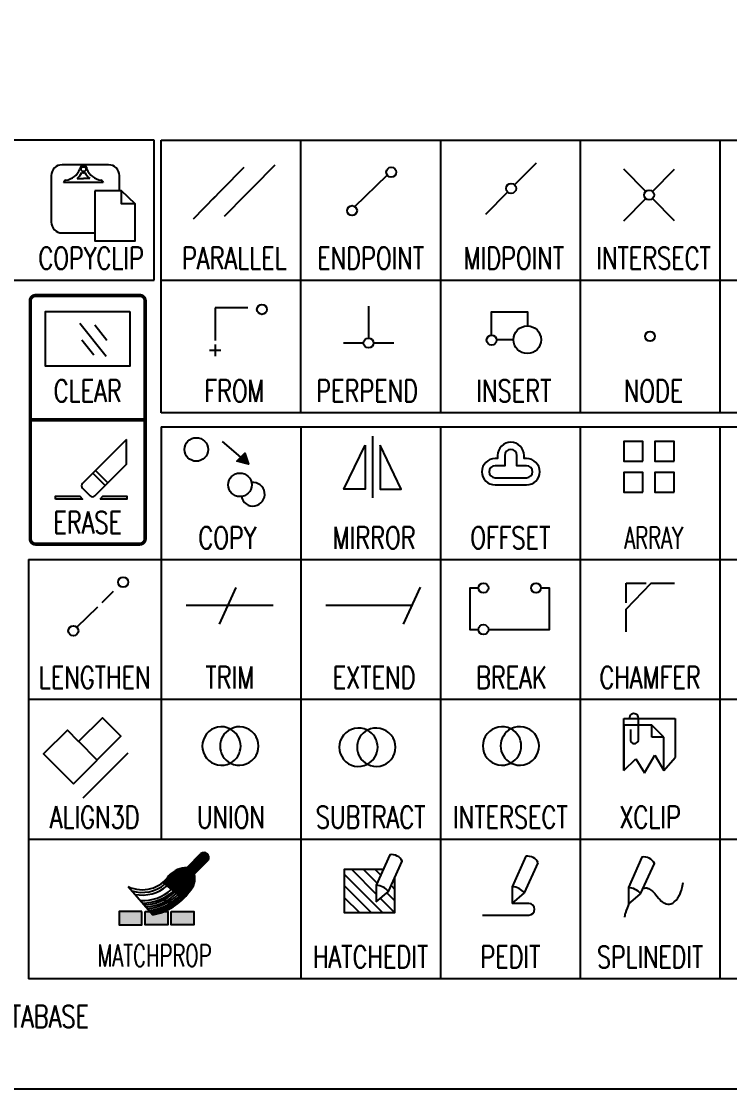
# Model space of a CAD drawing. Extents: x 1.7 to 12.8, y 1.1 to 13.1.
# Drawn here: x 7.445 to 9.483, y 1.067 to 4.138 of the extents above; entities that cross this region are included whole.
import ezdxf
from ezdxf.enums import TextEntityAlignment as Align

# ---------------------------------------------------------------- set-up
doc = ezdxf.new("R2010")
doc.units = 0
doc.header["$MEASUREMENT"] = 0
doc.linetypes.add('Dashed', pattern=[0.75, 0.5, -0.25])
for name, color, linetype in [('Borders', 252, 'Continuous'), ('Icons', 7, 'Continuous'), ('Text English', 7, 'Continuous')]:
    doc.layers.add(name, color=color, linetype=linetype)
doc.styles.add('Roman Simplex', font='romans.shx', dxfattribs={"width": 0.75, "height": 0.0625})
pattern_1 = [(45, (-0.2098066, 0.0040307), (-0.0027621359, 0.0027621359), [])]
pattern_2 = [(135, (-0.2098066, 0.0040307), (-0.0027621359, -0.0027621359), [])]

# ---------------------------------------------------------------- blocks, each defined once
blk = doc.blocks.new('COPYCLIP')
at = {"layer": 'Icons'}
for p, q in [((7.6054, 3.6859), (7.6237, 3.6859)), ((7.6419, 3.6859), (7.6237, 3.6859)), ((7.6809, 3.6744), (7.5664, 3.6744))]:
    blk.add_line(p, q, dxfattribs=at)
blk.add_lwpolyline([(7.7272, 3.6501), (7.7272, 3.6941, 0.414214), (7.696, 3.7254), (7.5623, 3.7254, 0.414214), (7.5311, 3.6941), (7.5311, 3.5606, 0.414214), (7.5623, 3.5294), (7.6565, 3.5294)], format="xyb", dxfattribs=at)
for points in [[(7.6565, 3.6501), (7.6565, 3.5065), (7.7722, 3.5065), (7.7722, 3.6133), (7.7331, 3.6133), (7.7331, 3.6501), (7.6565, 3.6501)], [(7.7722, 3.6133), (7.7331, 3.6501)]]:
    blk.add_lwpolyline(points, dxfattribs=at)
blk.add_circle((7.6237, 3.7128), 0.00699, dxfattribs=at)
for centre, radius, start, end in [((7.6237, 3.7128), 0.0102, 0, 180), ((7.566, 3.7316), 0.0511, 277.637, 338.4345), ((7.566, 3.7316), 0.0604, 310.7616, 332.3172), ((7.6237, 3.7128), 0.0102, 245.6127, 294.3873), ((7.6813, 3.7316), 0.0604, 207.6828, 229.2384), ((7.6813, 3.7316), 0.0511, 201.5655, 262.363), ((7.574, 3.6734), 0.00767, 99.1873, 172.5707), ((7.6733, 3.6734), 0.00767, 7.4293, 80.8127)]:
    blk.add_arc(centre, radius, start, end, dxfattribs=at)
blk = doc.blocks.new('CLEAR')
at = {"layer": 'Icons'}
for p, q in [((7.6134, 3.2694), (7.6888, 3.1746)), ((7.656, 3.2646), (7.6905, 3.2211)), ((7.6188, 3.2221), (7.6533, 3.1786))]:
    blk.add_line(p, q, dxfattribs=at)
blk.add_lwpolyline([(7.7572, 3.3028), (7.7572, 3.1463), (7.5147, 3.1463), (7.5147, 3.3028)], close=True, dxfattribs=at)
blk = doc.blocks.new('ERASE')
at = {"layer": 'Icons', "color": 51}
for p, q in [((7.6506, 2.8381), (7.6861, 2.8027)), ((7.6583, 2.8458), (7.6937, 2.8103))]:
    blk.add_line(p, q, dxfattribs=at)
blk.add_lwpolyline([(7.7475, 2.9349), (7.6506, 2.8381, 0.414214)], format="xyb", dxfattribs=at)
blk.add_lwpolyline([(7.6861, 2.8027), (7.7475, 2.8641), (7.7475, 2.9349)], dxfattribs=at)
at = {"layer": 'Icons', "color": 1}
blk.add_lwpolyline([(7.6506, 2.8381), (7.6213, 2.8088, 0.414214), (7.6213, 2.7946), (7.6426, 2.7733, 0.414214), (7.6567, 2.7733), (7.6861, 2.8027)], format="xyb", dxfattribs=at)
at = {"layer": 'Icons'}
for points in [[(7.543, 2.7634), (7.543, 2.7715), (7.6134, 2.7715), (7.6209, 2.7634)], [(7.6718, 2.7634), (7.679, 2.7715), (7.7485, 2.7715), (7.7485, 2.7634)]]:
    blk.add_lwpolyline(points, close=True, dxfattribs=at)
blk = doc.blocks.new('PARALLEL')
for p, q in [((8.1121, 3.6614), (8.0824, 3.6312)), ((8.0191, 3.6501), (7.9959, 3.6266)), ((8.0191, 3.6501), (8.0231, 3.6543))]:
    blk.add_line(p, q)
at = {"layer": 'Icons'}
for points in [[(8.0231, 3.6543), (8.0861, 3.7182)], [(8.0231, 3.6543), (8.0861, 3.7182)], [(8.1121, 3.6614), (8.1751, 3.7253)], [(7.9402, 3.5701), (8.0032, 3.634)], [(7.9402, 3.5701), (8.0032, 3.634)], [(8.0292, 3.5772), (8.0922, 3.6411)]]:
    blk.add_lwpolyline(points, dxfattribs=at)
blk = doc.blocks.new('ENDPOINT')
at = {"layer": 'Icons', "color": 8}
blk.add_lwpolyline([(8.4049, 3.6051), (8.4981, 3.6955)], dxfattribs=at)
at = {"layer": 'Icons', "color": 1}
for centre in [(8.5094, 3.7041), (8.3967, 3.5936)]:
    blk.add_circle(centre, 0.0142, dxfattribs=at)
blk = doc.blocks.new('MIDPOINT')
at = {"layer": 'Icons', "color": 8}
for points in [[(8.8644, 3.6674), (8.9274, 3.7313)], [(8.7815, 3.5833), (8.8445, 3.6472)]]:
    blk.add_lwpolyline(points, dxfattribs=at)
at = {"layer": 'Icons', "color": 1}
blk.add_circle((8.8545, 3.6573), 0.0142, dxfattribs=at)
blk = doc.blocks.new('INTERSECT POINT')
at = {"layer": 'Icons', "color": 8}
for points in [[(9.2417, 3.6487), (9.179, 3.7129)], [(9.2615, 3.6487), (9.3241, 3.7129)], [(9.179, 3.5641), (9.2417, 3.6283)], [(9.3241, 3.5641), (9.2615, 3.6283)]]:
    blk.add_lwpolyline(points, dxfattribs=at)
at = {"layer": 'Icons', "color": 1}
blk.add_circle((9.2516, 3.6385), 0.0142, dxfattribs=at)
blk = doc.blocks.new('FROM')
at = {"layer": 'Icons', "color": 8, "linetype": 'Dashed'}
blk.add_lwpolyline([(8.0967, 3.3143), (8.0032, 3.3143), (8.0032, 3.22)], dxfattribs=at)
at = {"layer": 'Icons', "color": 8}
for points in [[(8.0032, 3.2082), (8.0032, 3.1744)], [(8.0194, 3.1906), (7.9862, 3.1906)]]:
    blk.add_lwpolyline(points, dxfattribs=at)
at = {"layer": 'Icons', "color": 1}
blk.add_circle((8.1373, 3.3092), 0.0142, dxfattribs=at)
blk = doc.blocks.new('PERPEND')
at = {"layer": 'Icons', "color": 8}
for points in [[(8.4441, 3.3189), (8.4441, 3.227)], [(8.3719, 3.2128), (8.4298, 3.2128)], [(8.4583, 3.2128), (8.517, 3.2128)]]:
    blk.add_lwpolyline(points, dxfattribs=at)
at = {"layer": 'Icons', "color": 1}
blk.add_circle((8.4441, 3.2128), 0.0142, dxfattribs=at)
blk = doc.blocks.new('INSERT POINT')
at = {"layer": 'Icons', "color": 8}
for points in [[(8.7981, 3.2352), (8.7981, 3.3027), (8.902, 3.3027), (8.902, 3.2617)], [(8.8614, 3.2217), (8.8124, 3.2217)]]:
    blk.add_lwpolyline(points, dxfattribs=at)
blk.add_circle((8.901, 3.2221), 0.0396, dxfattribs=at)
at = {"layer": 'Icons', "color": 1}
blk.add_circle((8.7982, 3.2209), 0.0142, dxfattribs=at)
blk = doc.blocks.new('NODE')
at = {"layer": 'Icons', "color": 1}
blk.add_circle((9.2541, 3.2319), 0.0142, dxfattribs=at)
blk = doc.blocks.new('COPY')
at = {"layer": 'Icons', "color": 1}
blk.add_line((8.0762, 2.8846), (8.024, 2.929), dxfattribs=at)
blk.add_lwpolyline([(8.0648, 2.8731), (8.0877, 2.896), (8.0985, 2.8637), (8.0648, 2.8731), (8.0648, 2.8731)], dxfattribs=at)
at = {"layer": 'Icons'}
for centre in [(7.9483, 2.9063), (8.074, 2.8045)]:
    blk.add_circle(centre, 0.0339, dxfattribs=at)
blk.add_arc((8.1114, 2.7774), 0.0339, 191.1181, 96.8643, dxfattribs=at)
at = {"layer": 'Icons', "color": 1}
blk.add_solid([(8.0648, 2.8731), (8.0877, 2.896), (8.0985, 2.8637)], dxfattribs=at)
blk = doc.blocks.new('MIRROR')
at = {"layer": 'Icons'}
for points in [[(8.4345, 2.9191), (8.4345, 2.7924), (8.3734, 2.7924), (8.4345, 2.9191)], [(8.478, 2.9191), (8.478, 2.7924), (8.5384, 2.7924), (8.478, 2.9191)]]:
    blk.add_lwpolyline(points, dxfattribs=at)
at = {"layer": 'Icons', "color": 1}
blk.add_lwpolyline([(8.4552, 2.9449), (8.4552, 2.7673)], dxfattribs=at)
blk = doc.blocks.new('OFFSET')
at = {"layer": 'Icons'}
blk.add_lwpolyline([(8.8156, 2.8891), (8.8156, 2.8802), (8.8082, 2.8802, 1), (8.8082, 2.8043), (8.8989, 2.8043, 1), (8.8989, 2.8802), (8.8915, 2.8802), (8.8915, 2.8891, 1)], format="xyb", close=True, dxfattribs=at)
blk.add_lwpolyline([(8.8362, 2.8891), (8.8362, 2.8596), (8.8082, 2.8596, 1), (8.8082, 2.825), (8.8989, 2.825, 1), (8.8989, 2.8596), (8.8709, 2.8596), (8.8709, 2.8891, 1), (8.8362, 2.8891, 0.654807)], format="xyb", dxfattribs=at)
blk = doc.blocks.new('ARRAY')
at = {"layer": 'Icons'}
for points in [[(9.2337, 2.8728), (9.2337, 2.9296), (9.1784, 2.9296), (9.1784, 2.8728), (9.2337, 2.8728)], [(9.3236, 2.8728), (9.3236, 2.9296), (9.2676, 2.9296), (9.2676, 2.8728), (9.3236, 2.8728)], [(9.2337, 2.7837), (9.2337, 2.8397), (9.1784, 2.8397), (9.1784, 2.7837), (9.2337, 2.7837)], [(9.3236, 2.7837), (9.3236, 2.8397), (9.2676, 2.8397), (9.2676, 2.7837), (9.3236, 2.7837)]]:
    blk.add_lwpolyline(points, dxfattribs=at)
blk = doc.blocks.new('LENGTHEN')
at = {"layer": 'Icons', "color": 1, "linetype": 'Dashed'}
blk.add_lwpolyline([(7.678, 2.4664), (7.7105, 2.4988)], dxfattribs=at)
at = {"layer": 'Icons'}
blk.add_lwpolyline([(7.605, 2.3948), (7.6655, 2.4538)], dxfattribs=at)
for centre in [(7.7378, 2.5246), (7.5946, 2.3847)]:
    blk.add_circle(centre, 0.0145, dxfattribs=at)
blk = doc.blocks.new('TRIM')
at = {"layer": 'Icons'}
for p, q in [((8.0149, 2.4037), (8.0636, 2.5095)), ((7.9188, 2.4579), (8.0402, 2.4579))]:
    blk.add_line(p, q, dxfattribs=at)
at = {"layer": 'Icons', "linetype": 'Dashed'}
blk.add_line((8.0402, 2.4579), (8.1693, 2.4579), dxfattribs=at)
blk = doc.blocks.new('EXTEND')
at = {"layer": 'Icons'}
for p, q in [((8.5449, 2.4039), (8.5936, 2.5097)), ((8.3209, 2.458), (8.4423, 2.458))]:
    blk.add_line(p, q, dxfattribs=at)
at = {"layer": 'Icons', "color": 1, "linetype": 'Dashed'}
blk.add_line((8.4423, 2.458), (8.5713, 2.458), dxfattribs=at)
blk = doc.blocks.new('BREAK')
at = {"layer": 'Icons'}
for points in [[(8.7606, 2.5076), (8.736, 2.5076), (8.736, 2.3882), (8.7606, 2.3882)], [(8.789, 2.3882), (8.965, 2.3882), (8.965, 2.5076), (8.9403, 2.5076)]]:
    blk.add_lwpolyline(points, dxfattribs=at)
at = {"layer": 'Icons', "color": 1}
for centre in [(8.7748, 2.5076), (8.9261, 2.5076)]:
    blk.add_circle(centre, 0.0142, dxfattribs=at)
at = {"layer": 'Icons'}
blk.add_circle((8.7748, 2.3882), 0.0142, dxfattribs=at)
blk = doc.blocks.new('CHAMFER')
at = {"layer": 'Icons', "linetype": 'Dashed'}
for p, q in [((9.185, 2.5216), (9.2433, 2.5216)), ((9.185, 2.4649), (9.185, 2.5216))]:
    blk.add_line(p, q, dxfattribs=at)
at = {"layer": 'Icons'}
blk.add_lwpolyline([(9.185, 2.3816), (9.185, 2.4472), (9.2573, 2.5216), (9.3243, 2.5216)], dxfattribs=at)
blk = doc.blocks.new('ALIGN3D')
at = {"layer": 'Icons'}
for points in [[(7.5953, 1.9441), (7.7313, 2.0811), (7.6782, 2.1342), (7.6097, 2.0657), (7.5777, 2.0988), (7.5091, 2.0303), (7.5953, 1.9441)], [(7.6086, 2.0679), (7.6628, 2.0126)]]:
    blk.add_lwpolyline(points, dxfattribs=at)
at = {"layer": 'Icons', "color": 1}
blk.add_lwpolyline([(7.623, 1.9043), (7.7523, 2.0336)], dxfattribs=at)
blk = doc.blocks.new('UNION')
at = {"layer": 'Icons', "color": 120}
for centre, start, end in [((8.0209, 2.053), 62.4798, 297.5202), ((8.072, 2.053), 242.4798, 117.5202)]:
    blk.add_arc(centre, 0.0553, start, end, dxfattribs=at)
at = {"layer": 'Icons'}
for centre, start, end in [((8.072, 2.053), 117.5202, 242.4798), ((8.0209, 2.053), 297.5202, 62.4798)]:
    blk.add_arc(centre, 0.0553, start, end, dxfattribs=at)
blk = doc.blocks.new('SUBTRACT')
at = {"layer": 'Icons'}
for centre, start, end in [((8.4151, 2.0495), 62.4798, 297.5202), ((8.4662, 2.0495), 117.5202, 242.4798)]:
    blk.add_arc(centre, 0.0553, start, end, dxfattribs=at)
at = {"layer": 'Icons', "color": 120}
for centre, start, end in [((8.4662, 2.0495), 242.4798, 117.5202), ((8.4151, 2.0495), 297.5202, 62.4798)]:
    blk.add_arc(centre, 0.0553, start, end, dxfattribs=at)
blk = doc.blocks.new('INTERSECT')
at = {"layer": 'Icons'}
for centre, start, end in [((8.8283, 2.0532), 62.4798, 297.5202), ((8.8794, 2.0532), 242.4798, 117.5202)]:
    blk.add_arc(centre, 0.0553, start, end, dxfattribs=at)
at = {"layer": 'Icons', "color": 120}
for centre, start, end in [((8.8794, 2.0532), 117.5202, 242.4798), ((8.8283, 2.0532), 297.5202, 62.4798)]:
    blk.add_arc(centre, 0.0553, start, end, dxfattribs=at)
blk = doc.blocks.new('XCLIP')
at = {"layer": 'Icons'}
for p, q in [((9.1787, 2.1319), (9.326, 2.1319)), ((9.1787, 1.9823), (9.1787, 2.1319)), ((9.326, 2.1319), (9.326, 2.0205)), ((9.259, 2.1127), (9.1787, 2.1127)), ((9.1787, 2.1127), (9.1787, 1.9823)), ((9.259, 2.0788), (9.259, 2.1127)), ((9.2943, 2.0788), (9.259, 2.0788)), ((9.2943, 1.9823), (9.2943, 2.0788)), ((9.1787, 1.9823), (9.2129, 2.0158)), ((9.2129, 2.0158), (9.2385, 1.9763)), ((9.2385, 1.9763), (9.2676, 2.0263)), ((9.2676, 2.0263), (9.2943, 1.9823)), ((9.2943, 1.9823), (9.326, 2.0205))]:
    blk.add_line(p, q, dxfattribs=at)
blk.add_lwpolyline([(9.1978, 2.1009), (9.1978, 2.0714, 1.032778), (9.2207, 2.0722), (9.2207, 2.1333, 1.058186), (9.1946, 2.1319, -2.787445)], format="xyb", dxfattribs=at)
blk.add_lwpolyline([(9.2943, 2.0788), (9.259, 2.1127)], dxfattribs=at)
blk = doc.blocks.new('MATCHPROP')
at = {"layer": 'Icons'}
h = blk.add_hatch(dxfattribs=at)
h.set_pattern_fill('ANSI31', color=2, scale=0.03125, style=0)
h.set_pattern_definition(pattern_1)
h.paths.add_polyline_path([(7.8707, 1.6812), (7.9284, 1.6339, 0.253299), (7.9434, 1.685), (7.9834, 1.7255, 0.762122), (7.9618, 1.7439), (7.9218, 1.7034, 0.19947)])
h = blk.add_hatch(dxfattribs=at)
h.set_pattern_fill('ANSI31', color=1, scale=0.03125, angle=90, style=0)
h.set_pattern_definition(pattern_2)
h.paths.add_polyline_path([(7.9104, 1.6131, 0.040471), (7.9284, 1.6339), (7.8707, 1.6812, -0.073661), (7.8522, 1.6608)])
at = {"layer": 'Icons', "color": 7}
for p, q in [((7.9218, 1.7034), (7.9618, 1.7439)), ((7.9434, 1.685), (7.9834, 1.7255))]:
    blk.add_line(p, q, dxfattribs=at)
at = {"layer": 'Icons', "color": 8}
for p, q in [((7.8522, 1.6608), (7.9104, 1.6131)), ((7.8707, 1.6812), (7.9284, 1.6339)), ((7.7521, 1.6487), (7.8235, 1.5672))]:
    blk.add_line(p, q, dxfattribs=at)
at = {"layer": 'Icons', "color": 1}
blk.add_lwpolyline([(7.7919, 1.5767), (7.7266, 1.5767), (7.7266, 1.5383), (7.7919, 1.5383), (7.7919, 1.5767), (7.7919, 1.5767)], dxfattribs=at)
at = {"layer": 'Icons', "color": 2}
blk.add_lwpolyline([(7.8012, 1.5767), (7.8665, 1.5767), (7.8665, 1.5383), (7.8012, 1.5383), (7.8012, 1.5767), (7.8012, 1.5767)], dxfattribs=at)
at = {"layer": 'Icons', "color": 4}
blk.add_lwpolyline([(7.8758, 1.5767), (7.941, 1.5767), (7.941, 1.5383), (7.8758, 1.5383), (7.8758, 1.5767), (7.8758, 1.5767)], dxfattribs=at)
at = {"layer": 'Icons', "color": 7}
for centre, radius, start, end in [((7.9701, 1.7317), 0.0147, 334.9096, 124.1569), ((7.923, 1.6308), 0.0726, 90.9624, 136.0854), ((7.8887, 1.6733), 0.0559, 315.2058, 12.0617)]:
    blk.add_arc(centre, radius, start, end, dxfattribs=at)
at = {"layer": 'Icons', "color": 8}
for centre, radius, start, end in [((7.7927, 1.7334), 0.0939, 244.4151, 326.2057), ((7.7927, 1.7334), 0.1015, 253.0494, 310.2236), ((7.7927, 1.7334), 0.1092, 259.039, 310.9675), ((7.7927, 1.7334), 0.1252, 267.658, 312.2205), ((7.7927, 1.7334), 0.1325, 270.5974, 312.6926), ((7.7927, 1.7334), 0.1375, 272.3547, 312.9847), ((7.7927, 1.7334), 0.1439, 274.3726, 313.3289), ((7.791, 1.7341), 0.17, 281.0035, 323.8894), ((7.7927, 1.7334), 0.1493, 275.9208, 313.599), ((7.7927, 1.7334), 0.155, 277.3902, 313.8601), ((7.7927, 1.7334), 0.1595, 278.4667, 314.0541), ((7.7927, 1.7334), 0.1642, 279.5211, 314.2464)]:
    blk.add_arc(centre, radius, start, end, dxfattribs=at)
at = {"layer": 'Icons', "color": 1}
blk.add_solid([(7.7266, 1.5383), (7.7266, 1.5767), (7.7919, 1.5383), (7.7919, 1.5767)], dxfattribs=at)
at = {"layer": 'Icons', "color": 2}
blk.add_solid([(7.8012, 1.5767), (7.8012, 1.5383), (7.8665, 1.5767), (7.8665, 1.5383)], dxfattribs=at)
at = {"layer": 'Icons', "color": 4}
blk.add_solid([(7.8758, 1.5767), (7.8758, 1.5383), (7.941, 1.5767), (7.941, 1.5383)], dxfattribs=at)
blk = doc.blocks.new('HATCHEDIT')
at = {"layer": 'Icons', "color": 2}
blk.add_lwpolyline([(8.4664, 1.6043), (8.5015, 1.6348), (8.5413, 1.7217, 0.313032), (8.5055, 1.7403), (8.4664, 1.6527)], format="xyb", close=True, dxfattribs=at)
at = {"layer": 'Icons'}
blk.add_lwpolyline([(8.4865, 1.6979), (8.3743, 1.6979), (8.3743, 1.5741), (8.5201, 1.5741), (8.5201, 1.6755)], dxfattribs=at)
at = {"layer": 'Icons', "color": 1}
for points in [[(8.3964, 1.6979), (8.4664, 1.6271)], [(8.4295, 1.6979), (8.4689, 1.6585)], [(8.4634, 1.6979), (8.4793, 1.6818)], [(8.3743, 1.6846), (8.4841, 1.5741)], [(8.3743, 1.6515), (8.4516, 1.5741)], [(8.4967, 1.6307), (8.5201, 1.6073)], [(8.5092, 1.6516), (8.5201, 1.6404)], [(8.3743, 1.6176), (8.4177, 1.5741)], [(8.4784, 1.6148), (8.5186, 1.5741)]]:
    blk.add_lwpolyline(points, dxfattribs=at)
at = {"layer": 'Icons', "color": 2}
blk.add_arc((8.4628, 1.6023), 0.0505, 40.0291, 85.9792, dxfattribs=at)
blk = doc.blocks.new('PEDIT')
at = {"layer": 'Icons', "color": 2}
for p, q in [((8.8969, 1.7358), (8.8578, 1.6483)), ((8.8929, 1.6304), (8.9327, 1.7173)), ((8.8578, 1.6483), (8.8578, 1.5999)), ((8.8578, 1.5999), (8.8929, 1.6304))]:
    blk.add_line(p, q, dxfattribs=at)
at = {"layer": 'Icons'}
blk.add_lwpolyline([(8.7716, 1.5668), (8.9056, 1.5668, 1), (8.9056, 1.5999), (8.8578, 1.5999)], format="xyb", dxfattribs=at)
at = {"layer": 'Icons', "color": 2}
for centre, radius, start, end in [((8.9014, 1.7008), 0.0354, 27.8289, 97.356), ((8.8542, 1.5979), 0.0505, 40.0291, 85.9792)]:
    blk.add_arc(centre, radius, start, end, dxfattribs=at)
blk = doc.blocks.new('SPLINEDIT')
at = {"layer": 'Icons', "color": 2}
blk.add_lwpolyline([(9.227, 1.6282), (9.2668, 1.7151, 0.313032), (9.231, 1.7336), (9.1919, 1.6461), (9.1919, 1.5977)], format="xyb", close=True, dxfattribs=at)
at = {"layer": 'Icons'}
for points in [[(9.3341, 1.6154), (9.3341, 1.6161), (9.3341, 1.6169), (9.3348, 1.6176), (9.3356, 1.6191), (9.337, 1.6205), (9.3378, 1.6228), (9.3392, 1.625), (9.3407, 1.6279), (9.3414, 1.6309), (9.3429, 1.6338), (9.3444, 1.6382), (9.3459, 1.6419), (9.3466, 1.6463), (9.3473, 1.6508), (9.3488, 1.6559), (9.3496, 1.6603)], [(9.234, 1.6434), (9.242, 1.6449)], [(9.242, 1.6449), (9.2427, 1.6449), (9.2435, 1.6449), (9.2449, 1.6449), (9.2464, 1.6441), (9.2479, 1.6434), (9.2501, 1.6427), (9.253, 1.6412), (9.2552, 1.6397), (9.2582, 1.6375), (9.2611, 1.6353), (9.2641, 1.6323), (9.2678, 1.6287), (9.2707, 1.625), (9.2744, 1.6205), (9.2781, 1.6154)], [(9.1816, 1.5609), (9.1816, 1.5623), (9.1823, 1.5646), (9.183, 1.569), (9.1845, 1.5734), (9.1867, 1.58), (9.1889, 1.5867), (9.1919, 1.594), (9.1941, 1.5997)], [(9.2781, 1.6154), (9.2788, 1.6139), (9.281, 1.6124), (9.2832, 1.6102), (9.2855, 1.608), (9.2891, 1.6058), (9.2921, 1.6029), (9.2965, 1.6014), (9.3002, 1.5992), (9.3053, 1.5984), (9.3098, 1.5984), (9.3142, 1.5992), (9.3193, 1.6014), (9.3238, 1.6043), (9.3289, 1.6095), (9.3341, 1.6154)]]:
    blk.add_lwpolyline(points, dxfattribs=at)
at = {"layer": 'Icons', "color": 2}
blk.add_arc((9.1883, 1.5957), 0.0505, 40.0291, 85.9792, dxfattribs=at)

msp = doc.modelspace()

# ---------------------------------------------------------------- hatches: boundary and pattern name
at = {"layer": 'Icons'}
h = msp.add_hatch(dxfattribs=at)
h.set_pattern_fill('ANSI31', color=2, scale=0.03125, style=0)
h.set_pattern_definition(pattern_1)
h.paths.add_polyline_path([(7.8707, 1.6812), (7.9284, 1.6339, 0.253299), (7.9434, 1.685), (7.9834, 1.7255, 0.762122), (7.9618, 1.7439), (7.9218, 1.7034, 0.19947)])
h = msp.add_hatch(dxfattribs=at)
h.set_pattern_fill('ANSI31', color=1, scale=0.03125, angle=90, style=0)
h.set_pattern_definition(pattern_2)
h.paths.add_polyline_path([(7.9104, 1.6131, 0.040471), (7.9284, 1.6339), (7.8707, 1.6812, -0.073661), (7.8522, 1.6608)])

# ---------------------------------------------------------------- linework, layer by layer
for p, q in [((8.1121, 3.6614), (8.0824, 3.6312)), ((8.0191, 3.6501), (7.9959, 3.6266)), ((8.0191, 3.6501), (8.0231, 3.6543))]:
    msp.add_line(p, q)
at = {"layer": 'Borders'}
for p, q in [((7.8269, 3.7959), (6.6408, 3.7959)), ((7.8269, 3.3938), (7.8269, 3.7959)), ((7.847, 3.7959), (11.0638, 3.7959)), ((7.847, 3.0118), (7.847, 3.7959)), ((8.2491, 3.0118), (8.2491, 3.7959)), ((8.6512, 3.7959), (8.6512, 3.0118)), ((9.0533, 3.7959), (9.0533, 3.0118)), ((9.4554, 3.7959), (9.4554, 3.0118)), ((6.6408, 3.3938), (7.8269, 3.3938)), ((7.847, 3.3938), (11.0638, 3.3938)), ((11.0638, 3.0118), (7.847, 3.0118)), ((7.847, 2.9716), (7.847, 1.7854)), ((7.847, 2.9716), (11.0638, 2.9716)), ((8.2491, 2.9716), (8.2491, 2.5896)), ((8.6512, 2.9716), (8.6512, 2.5896)), ((9.0533, 2.9716), (9.0533, 2.5896)), ((9.4554, 2.9716), (9.4554, 2.5896)), ((7.4651, 2.5896), (11.0638, 2.5896)), ((7.4651, 2.5896), (7.4651, 1.3833)), ((8.2491, 2.5896), (8.2491, 1.3833)), ((8.6512, 2.5896), (8.6512, 1.3833)), ((9.0533, 2.5896), (9.0533, 1.3833)), ((9.4554, 2.5896), (9.4554, 1.3833)), ((7.4651, 2.1875), (11.0638, 2.1875)), ((7.4651, 1.7854), (11.0638, 1.7854)), ((11.0638, 1.3833), (7.4651, 1.3833))]:
    msp.add_line(p, q, dxfattribs=at)
at = {"layer": 'Borders', "color": 252}
msp.add_lwpolyline([(12.771, 1.1877), (12.771, 13.0104, 0.414214), (12.6506, 13.1308), (1.8365, 13.1308, 0.414214), (1.7161, 13.0104), (1.7161, 1.1877, 0.414214), (1.8365, 1.0672), (12.6506, 1.0672, 0.414214)], format="xyb", close=True, dxfattribs=at)
at = {"layer": 'Borders', "color": 7, "const_width": 0.01}
msp.add_lwpolyline([(7.7856, 2.634), (7.4863, 2.634, -0.414214), (7.4706, 2.6496), (7.4706, 3.3338, -0.414214), (7.4863, 3.3494), (7.7856, 3.3494, -0.414214), (7.8013, 3.3338), (7.8013, 2.6496, -0.414214)], format="xyb", close=True, dxfattribs=at)
msp.add_lwpolyline([(7.8013, 2.9917), (7.4706, 2.9917)], dxfattribs=at)
at = {"layer": 'Icons'}
for p, q in [((7.6054, 3.6859), (7.6237, 3.6859)), ((7.6419, 3.6859), (7.6237, 3.6859)), ((7.6809, 3.6744), (7.5664, 3.6744)), ((7.6134, 3.2694), (7.6888, 3.1746)), ((7.656, 3.2646), (7.6905, 3.2211)), ((7.6188, 3.2221), (7.6533, 3.1786)), ((8.0149, 2.4037), (8.0636, 2.5095)), ((8.5449, 2.4039), (8.5936, 2.5097)), ((7.9188, 2.4579), (8.0402, 2.4579)), ((8.3209, 2.458), (8.4423, 2.458)), ((9.1787, 2.1319), (9.326, 2.1319)), ((9.1787, 1.9823), (9.1787, 2.1319)), ((9.326, 2.1319), (9.326, 2.0205)), ((9.259, 2.1127), (9.1787, 2.1127)), ((9.1787, 2.1127), (9.1787, 1.9823)), ((9.259, 2.0788), (9.259, 2.1127)), ((9.2943, 2.0788), (9.259, 2.0788)), ((9.2943, 1.9823), (9.2943, 2.0788)), ((9.1787, 1.9823), (9.2129, 2.0158)), ((9.2129, 2.0158), (9.2385, 1.9763)), ((9.2385, 1.9763), (9.2676, 2.0263)), ((9.2676, 2.0263), (9.2943, 1.9823)), ((9.2943, 1.9823), (9.326, 2.0205))]:
    msp.add_line(p, q, dxfattribs=at)
at = {"layer": 'Icons', "color": 1}
msp.add_line((8.0762, 2.8846), (8.024, 2.929), dxfattribs=at)
at = {"layer": 'Icons', "color": 51}
for p, q in [((7.6506, 2.8381), (7.6861, 2.8027)), ((7.6583, 2.8458), (7.6937, 2.8103))]:
    msp.add_line(p, q, dxfattribs=at)
at = {"layer": 'Icons', "linetype": 'Dashed'}
for p, q in [((9.185, 2.5216), (9.2433, 2.5216)), ((9.185, 2.4649), (9.185, 2.5216)), ((8.0402, 2.4579), (8.1693, 2.4579))]:
    msp.add_line(p, q, dxfattribs=at)
at = {"layer": 'Icons', "color": 1, "linetype": 'Dashed'}
msp.add_line((8.4423, 2.458), (8.5713, 2.458), dxfattribs=at)
at = {"layer": 'Icons', "color": 7}
for p, q in [((7.9218, 1.7034), (7.9618, 1.7439)), ((7.9434, 1.685), (7.9834, 1.7255))]:
    msp.add_line(p, q, dxfattribs=at)
at = {"layer": 'Icons', "color": 2}
for p, q in [((8.8969, 1.7358), (8.8578, 1.6483)), ((8.8929, 1.6304), (8.9327, 1.7173)), ((8.8578, 1.6483), (8.8578, 1.5999)), ((8.8578, 1.5999), (8.8929, 1.6304))]:
    msp.add_line(p, q, dxfattribs=at)
at = {"layer": 'Icons', "color": 8}
for p, q in [((7.8522, 1.6608), (7.9104, 1.6131)), ((7.8707, 1.6812), (7.9284, 1.6339)), ((7.7521, 1.6487), (7.8235, 1.5672))]:
    msp.add_line(p, q, dxfattribs=at)
at = {"layer": 'Icons'}
for points in [[(7.7272, 3.6501), (7.7272, 3.6941, 0.414214), (7.696, 3.7254), (7.5623, 3.7254, 0.414214), (7.5311, 3.6941), (7.5311, 3.5606, 0.414214), (7.5623, 3.5294), (7.6565, 3.5294)], [(8.8362, 2.8891), (8.8362, 2.8596), (8.8082, 2.8596, 1), (8.8082, 2.825), (8.8989, 2.825, 1), (8.8989, 2.8596), (8.8709, 2.8596), (8.8709, 2.8891, 1), (8.8362, 2.8891, 0.654807)], [(9.1978, 2.1009), (9.1978, 2.0714, 1.032778), (9.2207, 2.0722), (9.2207, 2.1333, 1.058186), (9.1946, 2.1319, -2.787445)], [(8.7716, 1.5668), (8.9056, 1.5668, 1), (8.9056, 1.5999), (8.8578, 1.5999)]]:
    msp.add_lwpolyline(points, format="xyb", dxfattribs=at)
for points in [[(8.0231, 3.6543), (8.0861, 3.7182)], [(8.0231, 3.6543), (8.0861, 3.7182)], [(8.1121, 3.6614), (8.1751, 3.7253)], [(7.6565, 3.6501), (7.6565, 3.5065), (7.7722, 3.5065), (7.7722, 3.6133), (7.7331, 3.6133), (7.7331, 3.6501), (7.6565, 3.6501)], [(7.7722, 3.6133), (7.7331, 3.6501)], [(7.9402, 3.5701), (8.0032, 3.634)], [(7.9402, 3.5701), (8.0032, 3.634)], [(8.0292, 3.5772), (8.0922, 3.6411)], [(8.4345, 2.9191), (8.4345, 2.7924), (8.3734, 2.7924), (8.4345, 2.9191)], [(8.478, 2.9191), (8.478, 2.7924), (8.5384, 2.7924), (8.478, 2.9191)], [(9.2337, 2.8728), (9.2337, 2.9296), (9.1784, 2.9296), (9.1784, 2.8728), (9.2337, 2.8728)], [(9.3236, 2.8728), (9.3236, 2.9296), (9.2676, 2.9296), (9.2676, 2.8728), (9.3236, 2.8728)], [(9.2337, 2.7837), (9.2337, 2.8397), (9.1784, 2.8397), (9.1784, 2.7837), (9.2337, 2.7837)], [(9.3236, 2.7837), (9.3236, 2.8397), (9.2676, 2.8397), (9.2676, 2.7837), (9.3236, 2.7837)], [(9.185, 2.3816), (9.185, 2.4472), (9.2573, 2.5216), (9.3243, 2.5216)], [(8.7606, 2.5076), (8.736, 2.5076), (8.736, 2.3882), (8.7606, 2.3882)], [(8.789, 2.3882), (8.965, 2.3882), (8.965, 2.5076), (8.9403, 2.5076)], [(7.605, 2.3948), (7.6655, 2.4538)], [(7.5953, 1.9441), (7.7313, 2.0811), (7.6782, 2.1342), (7.6097, 2.0657), (7.5777, 2.0988), (7.5091, 2.0303), (7.5953, 1.9441)], [(9.2943, 2.0788), (9.259, 2.1127)], [(7.6086, 2.0679), (7.6628, 2.0126)], [(8.4865, 1.6979), (8.3743, 1.6979), (8.3743, 1.5741), (8.5201, 1.5741), (8.5201, 1.6755)], [(9.3341, 1.6154), (9.3341, 1.6161), (9.3341, 1.6169), (9.3348, 1.6176), (9.3356, 1.6191), (9.337, 1.6205), (9.3378, 1.6228), (9.3392, 1.625), (9.3407, 1.6279), (9.3414, 1.6309), (9.3429, 1.6338), (9.3444, 1.6382), (9.3459, 1.6419), (9.3466, 1.6463), (9.3473, 1.6508), (9.3488, 1.6559), (9.3496, 1.6603)], [(9.234, 1.6434), (9.242, 1.6449)], [(9.242, 1.6449), (9.2427, 1.6449), (9.2435, 1.6449), (9.2449, 1.6449), (9.2464, 1.6441), (9.2479, 1.6434), (9.2501, 1.6427), (9.253, 1.6412), (9.2552, 1.6397), (9.2582, 1.6375), (9.2611, 1.6353), (9.2641, 1.6323), (9.2678, 1.6287), (9.2707, 1.625), (9.2744, 1.6205), (9.2781, 1.6154)], [(9.1816, 1.5609), (9.1816, 1.5623), (9.1823, 1.5646), (9.183, 1.569), (9.1845, 1.5734), (9.1867, 1.58), (9.1889, 1.5867), (9.1919, 1.594), (9.1941, 1.5997)], [(9.2781, 1.6154), (9.2788, 1.6139), (9.281, 1.6124), (9.2832, 1.6102), (9.2855, 1.608), (9.2891, 1.6058), (9.2921, 1.6029), (9.2965, 1.6014), (9.3002, 1.5992), (9.3053, 1.5984), (9.3098, 1.5984), (9.3142, 1.5992), (9.3193, 1.6014), (9.3238, 1.6043), (9.3289, 1.6095), (9.3341, 1.6154)]]:
    msp.add_lwpolyline(points, dxfattribs=at)
at = {"layer": 'Icons', "color": 8}
for points in [[(8.8644, 3.6674), (8.9274, 3.7313)], [(8.4049, 3.6051), (8.4981, 3.6955)], [(9.2417, 3.6487), (9.179, 3.7129)], [(9.2615, 3.6487), (9.3241, 3.7129)], [(8.7815, 3.5833), (8.8445, 3.6472)], [(9.179, 3.5641), (9.2417, 3.6283)], [(9.3241, 3.5641), (9.2615, 3.6283)], [(8.4441, 3.3189), (8.4441, 3.227)], [(8.7981, 3.2352), (8.7981, 3.3027), (8.902, 3.3027), (8.902, 3.2617)], [(8.0032, 3.2082), (8.0032, 3.1744)], [(8.3719, 3.2128), (8.4298, 3.2128)], [(8.4583, 3.2128), (8.517, 3.2128)], [(8.8614, 3.2217), (8.8124, 3.2217)], [(8.0194, 3.1906), (7.9862, 3.1906)]]:
    msp.add_lwpolyline(points, dxfattribs=at)
at = {"layer": 'Icons'}
for points in [[(7.7572, 3.3028), (7.7572, 3.1463), (7.5147, 3.1463), (7.5147, 3.3028)], [(7.543, 2.7634), (7.543, 2.7715), (7.6134, 2.7715), (7.6209, 2.7634)], [(7.6718, 2.7634), (7.679, 2.7715), (7.7485, 2.7715), (7.7485, 2.7634)]]:
    msp.add_lwpolyline(points, close=True, dxfattribs=at)
at = {"layer": 'Icons', "color": 8, "linetype": 'Dashed'}
msp.add_lwpolyline([(8.0967, 3.3143), (8.0032, 3.3143), (8.0032, 3.22)], dxfattribs=at)
at = {"layer": 'Icons', "color": 51}
msp.add_lwpolyline([(7.7475, 2.9349), (7.6506, 2.8381, 0.414214)], format="xyb", dxfattribs=at)
msp.add_lwpolyline([(7.6861, 2.8027), (7.7475, 2.8641), (7.7475, 2.9349)], dxfattribs=at)
at = {"layer": 'Icons', "color": 1}
for points in [[(8.4552, 2.9449), (8.4552, 2.7673)], [(8.0648, 2.8731), (8.0877, 2.896), (8.0985, 2.8637), (8.0648, 2.8731), (8.0648, 2.8731)], [(7.623, 1.9043), (7.7523, 2.0336)], [(8.3964, 1.6979), (8.4664, 1.6271)], [(8.4295, 1.6979), (8.4689, 1.6585)], [(8.4634, 1.6979), (8.4793, 1.6818)], [(8.3743, 1.6846), (8.4841, 1.5741)], [(8.3743, 1.6515), (8.4516, 1.5741)], [(8.4967, 1.6307), (8.5201, 1.6073)], [(8.5092, 1.6516), (8.5201, 1.6404)], [(8.3743, 1.6176), (8.4177, 1.5741)], [(8.4784, 1.6148), (8.5186, 1.5741)], [(7.7919, 1.5767), (7.7266, 1.5767), (7.7266, 1.5383), (7.7919, 1.5383), (7.7919, 1.5767), (7.7919, 1.5767)]]:
    msp.add_lwpolyline(points, dxfattribs=at)
at = {"layer": 'Icons'}
msp.add_lwpolyline([(8.8156, 2.8891), (8.8156, 2.8802), (8.8082, 2.8802, 1), (8.8082, 2.8043), (8.8989, 2.8043, 1), (8.8989, 2.8802), (8.8915, 2.8802), (8.8915, 2.8891, 1)], format="xyb", close=True, dxfattribs=at)
at = {"layer": 'Icons', "color": 1}
msp.add_lwpolyline([(7.6506, 2.8381), (7.6213, 2.8088, 0.414214), (7.6213, 2.7946), (7.6426, 2.7733, 0.414214), (7.6567, 2.7733), (7.6861, 2.8027)], format="xyb", dxfattribs=at)
at = {"layer": 'Icons', "color": 1, "linetype": 'Dashed'}
msp.add_lwpolyline([(7.678, 2.4664), (7.7105, 2.4988)], dxfattribs=at)
at = {"layer": 'Icons', "color": 2}
for points in [[(8.4664, 1.6043), (8.5015, 1.6348), (8.5413, 1.7217, 0.313032), (8.5055, 1.7403), (8.4664, 1.6527)], [(9.227, 1.6282), (9.2668, 1.7151, 0.313032), (9.231, 1.7336), (9.1919, 1.6461), (9.1919, 1.5977)]]:
    msp.add_lwpolyline(points, format="xyb", close=True, dxfattribs=at)
msp.add_lwpolyline([(7.8012, 1.5767), (7.8665, 1.5767), (7.8665, 1.5383), (7.8012, 1.5383), (7.8012, 1.5767), (7.8012, 1.5767)], dxfattribs=at)
at = {"layer": 'Icons', "color": 4}
msp.add_lwpolyline([(7.8758, 1.5767), (7.941, 1.5767), (7.941, 1.5383), (7.8758, 1.5383), (7.8758, 1.5767), (7.8758, 1.5767)], dxfattribs=at)
at = {"layer": 'Icons'}
for centre, radius in [((7.6237, 3.7128), 0.00699), ((7.9483, 2.9063), 0.0339), ((8.074, 2.8045), 0.0339), ((7.7378, 2.5246), 0.0145), ((7.5946, 2.3847), 0.0145), ((8.7748, 2.3882), 0.0142)]:
    msp.add_circle(centre, radius, dxfattribs=at)
at = {"layer": 'Icons', "color": 1}
for centre in [(8.5094, 3.7041), (8.8545, 3.6573), (9.2516, 3.6385), (8.3967, 3.5936), (8.1373, 3.3092), (8.4441, 3.2128), (8.7982, 3.2209), (9.2541, 3.2319), (8.7748, 2.5076), (8.9261, 2.5076)]:
    msp.add_circle(centre, 0.0142, dxfattribs=at)
at = {"layer": 'Icons', "color": 8}
msp.add_circle((8.901, 3.2221), 0.0396, dxfattribs=at)
at = {"layer": 'Icons'}
for centre, radius, start, end in [((7.6237, 3.7128), 0.0102, 0, 180), ((7.566, 3.7316), 0.0511, 277.637, 338.4345), ((7.566, 3.7316), 0.0604, 310.7616, 332.3172), ((7.6237, 3.7128), 0.0102, 245.6127, 294.3873), ((7.6813, 3.7316), 0.0604, 207.6828, 229.2384), ((7.6813, 3.7316), 0.0511, 201.5655, 262.363), ((7.574, 3.6734), 0.00767, 99.1873, 172.5707), ((7.6733, 3.6734), 0.00767, 7.4293, 80.8127), ((8.1114, 2.7774), 0.0339, 191.1181, 96.8643), ((8.072, 2.053), 0.0553, 117.5202, 242.4798), ((8.0209, 2.053), 0.0553, 297.5202, 62.4798), ((8.4151, 2.0495), 0.0553, 62.4798, 297.5202), ((8.4662, 2.0495), 0.0553, 117.5202, 242.4798), ((8.8283, 2.0532), 0.0553, 62.4798, 297.5202), ((8.8794, 2.0532), 0.0553, 242.4798, 117.5202)]:
    msp.add_arc(centre, radius, start, end, dxfattribs=at)
at = {"layer": 'Icons', "color": 120}
for centre, start, end in [((8.0209, 2.053), 62.4798, 297.5202), ((8.072, 2.053), 242.4798, 117.5202), ((8.4662, 2.0495), 242.4798, 117.5202), ((8.4151, 2.0495), 297.5202, 62.4798), ((8.8794, 2.0532), 117.5202, 242.4798), ((8.8283, 2.0532), 297.5202, 62.4798)]:
    msp.add_arc(centre, 0.0553, start, end, dxfattribs=at)
at = {"layer": 'Icons', "color": 7}
for centre, radius, start, end in [((7.9701, 1.7317), 0.0147, 334.9096, 124.1569), ((7.923, 1.6308), 0.0726, 90.9624, 136.0854), ((7.8887, 1.6733), 0.0559, 315.2058, 12.0617)]:
    msp.add_arc(centre, radius, start, end, dxfattribs=at)
at = {"layer": 'Icons', "color": 2}
for centre, radius, start, end in [((8.9014, 1.7008), 0.0354, 27.8289, 97.356), ((8.4628, 1.6023), 0.0505, 40.0291, 85.9792), ((8.8542, 1.5979), 0.0505, 40.0291, 85.9792), ((9.1883, 1.5957), 0.0505, 40.0291, 85.9792)]:
    msp.add_arc(centre, radius, start, end, dxfattribs=at)
at = {"layer": 'Icons', "color": 8}
for centre, radius, start, end in [((7.7927, 1.7334), 0.0939, 244.4151, 326.2057), ((7.7927, 1.7334), 0.1015, 253.0494, 310.2236), ((7.7927, 1.7334), 0.1092, 259.039, 310.9675), ((7.7927, 1.7334), 0.1252, 267.658, 312.2205), ((7.7927, 1.7334), 0.1325, 270.5974, 312.6926), ((7.7927, 1.7334), 0.1375, 272.3547, 312.9847), ((7.7927, 1.7334), 0.1439, 274.3726, 313.3289), ((7.791, 1.7341), 0.17, 281.0035, 323.8894), ((7.7927, 1.7334), 0.1493, 275.9208, 313.599), ((7.7927, 1.7334), 0.155, 277.3902, 313.8601), ((7.7927, 1.7334), 0.1595, 278.4667, 314.0541), ((7.7927, 1.7334), 0.1642, 279.5211, 314.2464)]:
    msp.add_arc(centre, radius, start, end, dxfattribs=at)
at = {"layer": 'Icons', "color": 1}
for points in [[(8.0648, 2.8731), (8.0877, 2.896), (8.0985, 2.8637)], [(7.7266, 1.5383), (7.7266, 1.5767), (7.7919, 1.5383), (7.7919, 1.5767)]]:
    msp.add_solid(points, dxfattribs=at)
at = {"layer": 'Icons', "color": 2}
msp.add_solid([(7.8012, 1.5767), (7.8012, 1.5383), (7.8665, 1.5767), (7.8665, 1.5383)], dxfattribs=at)
at = {"layer": 'Icons', "color": 4}
msp.add_solid([(7.8758, 1.5767), (7.8758, 1.5383), (7.941, 1.5767), (7.941, 1.5383)], dxfattribs=at)

# ---------------------------------------------------------------- block references
for name in ['COPYCLIP', 'PARALLEL', 'ENDPOINT', 'MIDPOINT', 'INTERSECT POINT', 'FROM', 'PERPEND', 'CLEAR', 'INSERT POINT', 'NODE', 'ERASE', 'COPY', 'MIRROR', 'OFFSET', 'ARRAY', 'LENGTHEN', 'BREAK', 'CHAMFER', 'TRIM', 'EXTEND', 'ALIGN3D', 'XCLIP', 'UNION', 'SUBTRACT', 'INTERSECT', 'MATCHPROP', 'HATCHEDIT', 'PEDIT', 'SPLINEDIT']:
    msp.add_blockref(name, (0, 0))

# ---------------------------------------------------------------- texts
at = {"layer": 'Text English', "style": 'Roman Simplex'}
for s, height, width, p in [('COPYCLIP', 0.06336, 0.75, (7.646, 3.425)), ('PARALLEL', 0.06336, 0.75, (8.0581, 3.425)), ('ENDPOINT', 0.06336, 0.75, (8.4502, 3.425)), ('MIDPOINT', 0.06336, 0.75, (8.8623, 3.425)), ('INTERSECT', 0.06336, 0.75, (9.2644, 3.425)), ('CLEAR', 0.06336, 0.75, (7.636, 3.043)), ('FROM', 0.06336, 0.75, (8.0581, 3.043)), ('PERPEND', 0.06336, 0.75, (8.4401, 3.043)), ('INSERT', 0.06336, 0.75, (8.8623, 3.043)), ('NODE', 0.06336, 0.75, (9.2644, 3.043)), ('ERASE', 0.06336, 0.75, (7.636, 2.6646)), ('COPY', 0.06336, 0.75, (8.038, 2.6207)), ('MIRROR', 0.06336, 0.75, (8.4602, 2.6208)), ('OFFSET', 0.06336, 0.75, (8.8523, 2.6208)), ('ARRAY', 0.06336, 0.65, (9.2644, 2.6208)), ('LENGTHEN', 0.06336, 0.75, (7.6561, 2.2187)), ('TRIM', 0.06336, 0.75, (8.0448, 2.2187)), ('EXTEND', 0.06336, 0.75, (8.4602, 2.2187)), ('BREAK', 0.06336, 0.75, (8.8553, 2.2187)), ('CHAMFER', 0.06336, 0.75, (9.2544, 2.2187)), ('ALIGN3D', 0.06336, 0.75, (7.6561, 1.8167)), ('UNION', 0.06336, 0.75, (8.0481, 1.8167)), ('SUBTRACT', 0.06336, 0.75, (8.4502, 1.8167)), ('INTERSECT', 0.06336, 0.75, (8.8523, 1.8167)), ('XCLIP', 0.06336, 0.75, (9.2544, 1.8167)), ('MATCHPROP', 0.06336, 0.65, (7.8282, 1.4186)), ('HATCHEDIT', 0.06336, 0.75, (8.4502, 1.4146)), ('PEDIT', 0.06336, 0.75, (8.8523, 1.4146)), ('SPLINEDIT', 0.0625, 0.75, (9.2544, 1.4146))]:
    msp.add_text(s, height=height, dxfattribs=dict(at, width=width)).set_placement(p, align=Align.CENTER)
at = {"layer": 'Text English', "color": 1, "style": 'Roman Simplex', "width": 0.75}
msp.add_text('EDIT/SNAP/MODIFY/DATABASE', height=0.0634, dxfattribs=at).set_placement((6.6759, 1.2433))

doc.saveas('drawing.dxf')
